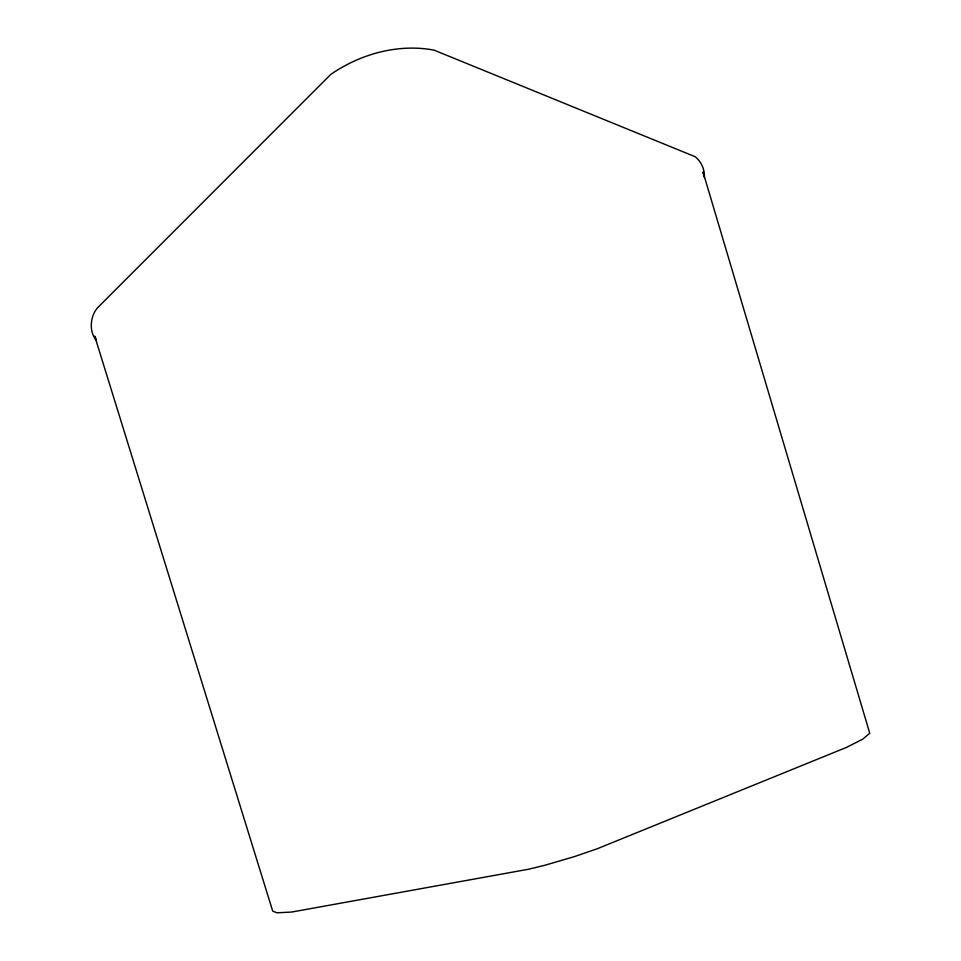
<?xml version="1.0" encoding="UTF-8"?>
<svg xmlns="http://www.w3.org/2000/svg" width="961" height="961" viewBox="0 0 961 961"><rect width="100%" height="100%" fill="white"/><g stroke="black" fill="none" stroke-linecap="round" stroke-linejoin="round"><path stroke-width="1.44" d="M96.208 340.566C89.025 331.149 89.974 317.058 97.277 308.061L330.692 74.477C360.351 53.948 398.202 43.413 434.024 50.128L695.139 156.703C701.41 161.7 704.906 169.616 704.341 177.617M96.34 339.762L94.707 336.11L272.708 911.1L277.008 912.818L291.7 912.037L528.802 869.188L544.935 865.248L574.522 856.575L597.129 848.803L846.377 747.454L862.726 739.165L869.741 733.231L703.056 172.115L703.776 175.815"/></g></svg>
